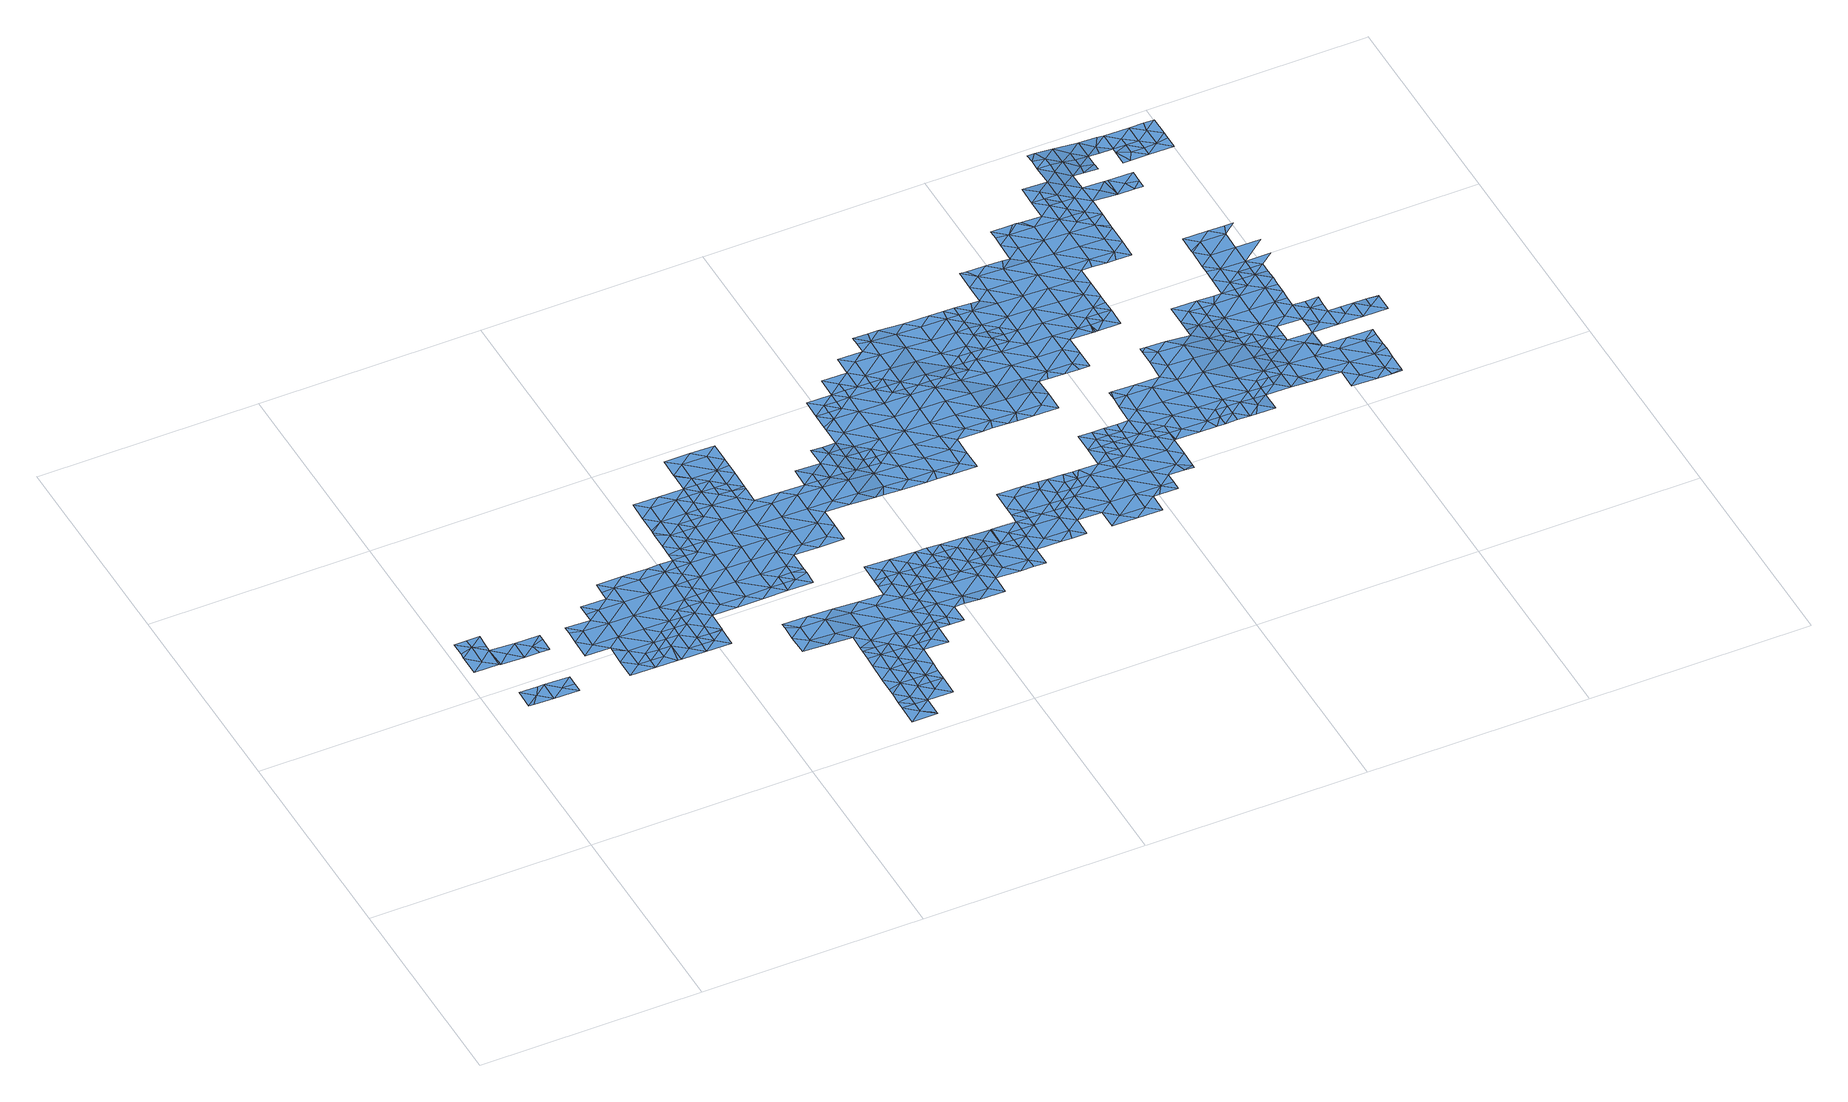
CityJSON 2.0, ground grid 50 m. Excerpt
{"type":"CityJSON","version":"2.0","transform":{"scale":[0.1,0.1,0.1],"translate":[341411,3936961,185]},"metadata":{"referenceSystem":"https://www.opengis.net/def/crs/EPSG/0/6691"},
"CityObjects":{
"waterbody1":{"type":"WaterBody","attributes":{"name":"5","class":"1140","function":"1","WaterBodyRiverFloodingRiskAttribute.description":"3","WaterBodyRiverFloodingRiskAttribute.rankOrg":"1","WaterBodyRiverFloodingRiskAttribute.adminType":"2","WaterBodyRiverFloodingRiskAttribute.scale":"L2"},"geometry":[{"type":"MultiSurface","lod":"1","boundaries":[[[0,1,2]],[[0,3,4]],[[3,0,5]],[[6,7,8]],[[6,5,2]],[[8,9,6]],[[5,6,9]],[[1,0,10]],[[0,4,10]],[[0,2,5]],[[2,7,6]]]}]},
"waterbody2":{"type":"WaterBody","attributes":{"name":"5","class":"1140","function":"1","WaterBodyRiverFloodingRiskAttribute.description":"3","WaterBodyRiverFloodingRiskAttribute.rankOrg":"1","WaterBodyRiverFloodingRiskAttribute.adminType":"2","WaterBodyRiverFloodingRiskAttribute.scale":"L2"},"geometry":[{"type":"MultiSurface","lod":"1","boundaries":[[[11,12,13]],[[11,14,12]],[[12,14,15]],[[16,17,18]],[[17,19,18]],[[20,16,18]],[[20,18,13]],[[21,22,23]],[[24,23,25]],[[26,21,23]],[[19,27,18]],[[27,13,18]],[[28,23,22]],[[28,25,23]],[[25,29,24]],[[15,24,29]],[[14,24,15]],[[24,14,23]],[[30,23,14]],[[30,26,23]],[[27,14,11]],[[11,13,27]]]}]},
"waterbody3":{"type":"WaterBody","attributes":{"name":"5","class":"1140","function":"1","WaterBodyRiverFloodingRiskAttribute.description":"3","WaterBodyRiverFloodingRiskAttribute.rankOrg":"2","WaterBodyRiverFloodingRiskAttribute.adminType":"2","WaterBodyRiverFloodingRiskAttribute.scale":"L2"},"geometry":[{"type":"MultiSurface","lod":"1","boundaries":[[[31,32,33]],[[33,34,35]],[[34,36,35]],[[31,33,35]],[[37,31,35]],[[37,35,36]],[[37,36,38]],[[37,38,39]],[[38,40,39]],[[41,37,39]],[[42,37,41]],[[42,43,44]],[[43,42,41]],[[45,41,39]],[[39,40,46]],[[45,39,46]],[[41,47,43]],[[47,41,45]],[[47,45,48]],[[48,45,49]],[[50,51,52]],[[51,47,48]],[[50,47,51]],[[49,53,48]],[[54,52,51]],[[55,48,53]],[[51,48,55]],[[51,56,54]],[[51,55,56]],[[55,57,56]],[[55,58,57]],[[59,56,60]],[[56,57,60]],[[61,59,60]],[[62,61,63]],[[61,60,63]],[[64,62,63]],[[65,66,67]],[[65,64,66]],[[64,63,66]],[[60,57,68]],[[57,58,68]],[[69,67,66]],[[70,66,63]],[[58,71,68]],[[60,68,72]],[[63,60,73]],[[74,69,66]],[[73,60,72]],[[70,63,73]],[[71,75,68]],[[74,66,70]],[[72,68,75]],[[76,74,70]],[[77,74,76]],[[78,77,76]],[[71,79,75]],[[72,75,80]],[[73,72,81]],[[82,78,76]],[[83,78,82]],[[84,83,82]],[[72,80,81]],[[70,73,85]],[[79,86,75]],[[87,80,75]],[[88,84,82]],[[86,87,75]],[[76,70,85]],[[73,81,85]],[[88,82,89]],[[90,80,87]],[[76,85,91]],[[82,76,92]],[[82,92,89]],[[93,85,81]],[[76,91,92]],[[81,80,94]],[[90,87,95]],[[94,80,90]],[[94,93,81]],[[85,93,91]],[[96,89,97]],[[95,98,90]],[[89,92,97]],[[99,96,97]],[[99,100,101]],[[102,92,91]],[[93,103,91]],[[100,99,97]],[[104,101,100]],[[102,97,92]],[[94,90,105]],[[90,98,105]],[[106,104,100]],[[107,100,97]],[[102,91,103]],[[108,107,97]],[[100,109,106]],[[110,109,100]],[[94,105,111]],[[110,100,107]],[[93,112,103]],[[108,97,102]],[[93,94,112]],[[94,111,112]],[[105,113,111]],[[114,107,108]],[[102,115,108]],[[103,112,116]],[[102,103,117]],[[118,114,108]],[[115,118,108]],[[113,119,111]],[[102,117,115]],[[103,116,117]],[[111,120,112]],[[114,118,121]],[[117,122,115]],[[116,112,120]],[[111,119,120]],[[123,117,116]],[[113,124,119]],[[116,120,125]],[[124,126,119]],[[117,123,122]],[[120,119,126]],[[116,125,123]],[[127,125,120]],[[127,120,126]],[[123,128,122]],[[127,129,125]],[[130,123,125]],[[130,125,129]],[[123,130,128]],[[129,127,131]],[[132,128,130]],[[133,129,131]],[[134,132,130]],[[130,129,135]],[[136,133,131]],[[130,135,134]],[[129,133,135]],[[137,134,135]],[[133,138,135]],[[139,137,135]],[[140,138,133]],[[133,136,140]],[[141,140,136]],[[138,139,135]],[[140,141,142]],[[143,139,138]],[[144,145,146]],[[140,147,138]],[[147,140,142]],[[145,144,148]],[[146,149,144]],[[143,138,150]],[[151,148,152]],[[148,144,152]],[[149,153,144]],[[150,138,154]],[[142,155,147]],[[138,147,154]],[[156,151,157]],[[158,156,157]],[[151,152,157]],[[159,152,144]],[[160,161,153]],[[161,150,154]],[[160,150,161]],[[162,158,157]],[[163,154,147]],[[144,153,159]],[[153,161,159]],[[147,155,163]],[[154,164,161]],[[162,157,165]],[[166,152,159]],[[157,152,167]],[[155,168,163]],[[157,167,165]],[[164,154,163]],[[152,166,167]],[[164,169,161]],[[168,170,163]],[[165,171,172]],[[159,161,173]],[[174,164,163]],[[173,161,169]],[[165,167,171]],[[170,174,163]],[[175,172,171]],[[166,159,173]],[[166,176,167]],[[177,175,171]],[[164,178,169]],[[176,166,173]],[[167,179,171]],[[178,164,174]],[[169,180,173]],[[177,171,181]],[[170,182,174]],[[167,176,179]],[[180,169,178]],[[183,176,173]],[[181,171,184]],[[171,179,184]],[[182,185,174]],[[186,183,173]],[[178,174,185]],[[186,173,180]],[[176,187,179]],[[188,181,184]],[[178,189,180]],[[179,190,184]],[[178,185,189]],[[191,186,180]],[[192,193,184]],[[187,176,183]],[[179,187,190]],[[184,190,192]],[[188,184,193]],[[180,189,191]],[[194,183,186]],[[191,195,186]],[[196,190,187]],[[197,191,189]],[[195,194,186]],[[196,187,198]],[[187,183,199]],[[197,200,191]],[[187,199,198]],[[191,200,195]],[[183,194,199]],[[201,200,197]],[[195,202,194]],[[200,202,195]],[[203,198,199]],[[194,204,199]],[[199,205,203]],[[200,201,206]],[[207,205,199]],[[194,202,204]],[[206,208,200]],[[200,208,202]],[[207,199,204]],[[208,209,202]],[[202,210,204]],[[211,205,207]],[[206,212,208]],[[204,210,207]],[[213,208,212]],[[211,207,214]],[[202,209,210]],[[210,215,207]],[[214,207,215]],[[208,216,209]],[[208,213,217]],[[218,214,215]],[[219,214,218]],[[208,217,216]],[[220,219,221]],[[213,222,217]],[[221,219,218]],[[210,209,223]],[[210,224,215]],[[209,216,223]],[[215,224,218]],[[222,225,217]],[[217,225,216]],[[221,218,226]],[[210,223,224]],[[227,226,218]],[[224,227,218]],[[225,228,216]],[[216,228,223]],[[228,229,223]],[[223,229,224]],[[230,226,227]],[[231,227,224]],[[232,229,228]],[[233,234,235]],[[229,231,224]],[[236,234,237]],[[236,235,234]],[[230,227,238]],[[237,239,240]],[[241,229,232]],[[231,242,227]],[[237,234,239]],[[243,240,239]],[[227,242,238]],[[233,244,234]],[[239,245,243]],[[244,246,234]],[[247,229,241]],[[229,248,231]],[[249,250,244]],[[249,238,250]],[[238,242,250]],[[239,234,246]],[[250,246,244]],[[251,247,241]],[[245,239,252]],[[231,253,242]],[[229,247,248]],[[254,239,246]],[[252,239,254]],[[242,255,250]],[[231,248,253]],[[247,251,256]],[[250,257,246]],[[258,252,254]],[[247,259,248]],[[260,252,258]],[[255,242,253]],[[259,247,256]],[[261,254,246]],[[262,260,263]],[[257,250,255]],[[260,258,263]],[[264,248,259]],[[261,258,254]],[[253,248,264]],[[265,262,263]],[[261,246,257]],[[266,263,258]],[[255,253,267]],[[265,263,268]],[[253,264,267]],[[255,269,257]],[[266,258,261]],[[266,270,263]],[[255,267,269]],[[268,263,270]],[[267,264,271]],[[272,273,257]],[[271,274,267]],[[257,269,272]],[[261,257,273]],[[275,268,270]],[[273,276,261]],[[277,274,271]],[[269,267,278]],[[267,274,278]],[[266,261,276]],[[279,275,270]],[[270,266,276]],[[269,280,272]],[[281,279,270]],[[276,281,270]],[[280,273,272]],[[269,278,282]],[[278,283,282]],[[280,269,282]],[[273,284,276]],[[281,285,279]],[[286,279,285]],[[283,287,282]],[[276,288,281]],[[273,280,284]],[[284,288,276]],[[289,286,285]],[[290,286,289]],[[291,292,282]],[[293,290,289]],[[282,287,291]],[[280,282,292]],[[294,284,280]],[[292,294,280]],[[295,293,289]],[[285,296,289]],[[281,288,297]],[[285,281,296]],[[298,288,284]],[[298,284,294]],[[281,297,296]],[[295,289,299]],[[289,300,299]],[[288,301,297]],[[300,289,296]],[[301,288,298]],[[300,302,299]],[[297,303,296]],[[301,298,304]],[[300,305,302]],[[306,297,301]],[[304,307,301]],[[303,297,306]],[[303,308,296]],[[300,296,308]],[[309,306,301]],[[300,308,305]],[[301,307,309]],[[310,309,307]],[[305,311,312]],[[303,313,308]],[[305,308,311]],[[303,306,314]],[[314,306,309]],[[315,312,311]],[[316,317,308]],[[308,317,311]],[[303,318,313]],[[316,308,313]],[[309,310,319]],[[318,303,314]],[[320,314,309]],[[311,321,315]],[[320,309,319]],[[311,317,321]],[[322,313,318]],[[323,315,321]],[[314,324,318]],[[324,314,320]],[[325,318,324]],[[322,318,326]],[[326,318,325]]]}]},
"waterbody4":{"type":"WaterBody","attributes":{"name":"5","class":"1140","function":"1","WaterBodyRiverFloodingRiskAttribute.description":"3","WaterBodyRiverFloodingRiskAttribute.rankOrg":"1","WaterBodyRiverFloodingRiskAttribute.adminType":"2","WaterBodyRiverFloodingRiskAttribute.scale":"L2"},"geometry":[{"type":"MultiSurface","lod":"1","boundaries":[[[327,328,329]],[[328,330,329]],[[328,331,330]],[[329,330,332]],[[333,334,335]],[[327,336,334]],[[336,337,334]],[[334,337,335]],[[335,337,338]],[[337,52,338]],[[337,339,52]],[[50,52,339]],[[54,56,338]],[[56,59,338]],[[59,61,338]],[[335,338,61]],[[340,333,341]],[[50,43,47]],[[44,43,339]],[[336,339,337]],[[42,31,37]],[[342,329,332]],[[328,343,344]],[[344,331,328]],[[345,346,332]],[[346,347,332]],[[67,341,333]],[[333,65,67]],[[333,64,65]],[[333,335,64]],[[348,349,342]],[[350,351,352]],[[351,34,352]],[[352,34,33]],[[352,33,32]],[[353,32,31]],[[353,354,32]],[[355,354,353]],[[355,349,354]],[[355,342,349]],[[355,329,342]],[[329,355,336]],[[355,356,336]],[[336,356,339]],[[339,356,44]],[[44,356,353]],[[42,44,353]],[[354,357,350]],[[354,350,352]],[[349,357,354]],[[345,332,330]],[[347,342,332]],[[334,358,327]],[[340,359,360]],[[355,353,356]],[[31,42,353]],[[32,354,352]],[[360,359,358]],[[359,361,358]],[[327,329,336]],[[62,64,335]],[[335,61,62]],[[361,362,358]],[[43,50,339]],[[52,54,338]],[[362,343,358]],[[343,327,358]],[[328,327,343]],[[348,342,347]],[[360,333,340]],[[334,360,358]],[[333,360,334]]]}]},
"waterbody5":{"type":"WaterBody","attributes":{"name":"5","class":"1140","function":"1","WaterBodyRiverFloodingRiskAttribute.description":"3","WaterBodyRiverFloodingRiskAttribute.rankOrg":"3","WaterBodyRiverFloodingRiskAttribute.adminType":"2","WaterBodyRiverFloodingRiskAttribute.scale":"L2"},"geometry":[{"type":"MultiSurface","lod":"1","boundaries":[[[46,40,363]],[[40,364,363]],[[363,364,365]],[[365,53,49]],[[45,46,363]],[[49,45,363]],[[49,363,365]]]}]},
"waterbody6":{"type":"WaterBody","attributes":{"name":"5","class":"1140","function":"1","WaterBodyRiverFloodingRiskAttribute.description":"3","WaterBodyRiverFloodingRiskAttribute.rankOrg":"2","WaterBodyRiverFloodingRiskAttribute.adminType":"2","WaterBodyRiverFloodingRiskAttribute.scale":"L2"},"geometry":[{"type":"MultiSurface","lod":"1","boundaries":[[[366,367,368]],[[368,369,366]],[[370,366,369]],[[371,367,366]],[[366,372,371]],[[370,372,366]]]}]},
"waterbody7":{"type":"WaterBody","attributes":{"name":"5","class":"1140","function":"1","WaterBodyRiverFloodingRiskAttribute.description":"3","WaterBodyRiverFloodingRiskAttribute.rankOrg":"1","WaterBodyRiverFloodingRiskAttribute.adminType":"2","WaterBodyRiverFloodingRiskAttribute.scale":"L2"},"geometry":[{"type":"MultiSurface","lod":"1","boundaries":[[[373,374,104]],[[77,78,375]],[[376,375,78]],[[69,375,377]],[[69,74,375]],[[377,375,378]],[[83,376,78]],[[376,378,375]],[[378,376,379]],[[379,376,380]],[[380,376,381]],[[84,381,376]],[[83,84,376]],[[382,380,381]],[[67,69,377]],[[381,383,384]],[[374,383,381]],[[373,383,374]],[[101,104,374]],[[96,99,385]],[[374,385,99]],[[373,386,383]],[[385,89,96]],[[385,381,84]],[[386,384,383]],[[382,381,384]],[[385,84,88]],[[77,375,74]],[[374,381,385]],[[101,374,99]],[[88,89,385]]]}]},
"waterbody8":{"type":"WaterBody","attributes":{"name":"5","class":"1140","function":"1","WaterBodyRiverFloodingRiskAttribute.description":"3","WaterBodyRiverFloodingRiskAttribute.rankOrg":"1","WaterBodyRiverFloodingRiskAttribute.adminType":"2","WaterBodyRiverFloodingRiskAttribute.scale":"L2"},"geometry":[{"type":"MultiSurface","lod":"1","boundaries":[[[387,388,389]],[[387,389,390]],[[391,390,389]],[[392,393,394]],[[394,393,395]],[[396,389,388]],[[389,397,391]],[[395,397,389]],[[398,397,395]],[[398,395,393]],[[396,399,389]],[[399,395,389]],[[400,394,395]],[[401,394,400]],[[402,394,401]],[[392,394,403]],[[400,395,399]],[[404,402,405]],[[404,394,402]],[[404,403,394]],[[406,407,372]],[[406,408,407]],[[405,367,371]],[[407,408,409]],[[409,403,407]],[[404,405,371]],[[372,407,403]],[[404,372,403]],[[371,372,404]]]}]},
"waterbody9":{"type":"WaterBody","attributes":{"name":"5","class":"1140","function":"1","WaterBodyRiverFloodingRiskAttribute.description":"3","WaterBodyRiverFloodingRiskAttribute.rankOrg":"3","WaterBodyRiverFloodingRiskAttribute.adminType":"2","WaterBodyRiverFloodingRiskAttribute.scale":"L2"},"geometry":[{"type":"MultiSurface","lod":"1","boundaries":[[[410,411,95]],[[95,411,98]],[[411,410,412]],[[412,410,79]],[[86,79,410]],[[87,86,410]],[[95,87,410]]]}]},
"waterbody10":{"type":"WaterBody","attributes":{"name":"5","class":"1140","function":"1","WaterBodyRiverFloodingRiskAttribute.description":"3","WaterBodyRiverFloodingRiskAttribute.rankOrg":"1","WaterBodyRiverFloodingRiskAttribute.adminType":"2","WaterBodyRiverFloodingRiskAttribute.scale":"L2"},"geometry":[{"type":"MultiSurface","lod":"1","boundaries":[[[413,414,415]],[[416,417,415]],[[417,418,415]],[[418,413,415]],[[414,416,415]],[[417,419,418]]]}]},
"waterbody11":{"type":"WaterBody","attributes":{"name":"5","class":"1140","function":"1","WaterBodyRiverFloodingRiskAttribute.description":"3","WaterBodyRiverFloodingRiskAttribute.rankOrg":"1","WaterBodyRiverFloodingRiskAttribute.adminType":"2","WaterBodyRiverFloodingRiskAttribute.scale":"L2"},"geometry":[{"type":"MultiSurface","lod":"1","boundaries":[[[420,421,422]],[[114,110,107]],[[423,420,424]],[[423,425,420]],[[425,421,420]],[[110,114,426]],[[424,420,427]],[[428,422,429]],[[422,426,429]],[[121,429,426]],[[114,121,426]],[[106,109,421]],[[422,421,109]],[[430,427,431]],[[431,422,428]],[[430,424,427]],[[110,426,109]],[[432,421,425]],[[422,109,426]],[[104,106,421]],[[427,422,431]],[[432,104,421]],[[422,427,420]]]}]},
"waterbody12":{"type":"WaterBody","attributes":{"name":"5","class":"1140","function":"1","WaterBodyRiverFloodingRiskAttribute.description":"3","WaterBodyRiverFloodingRiskAttribute.rankOrg":"2","WaterBodyRiverFloodingRiskAttribute.adminType":"2","WaterBodyRiverFloodingRiskAttribute.scale":"L2"},"geometry":[{"type":"MultiSurface","lod":"1","boundaries":[[[433,434,435]],[[435,436,433]],[[437,438,439]],[[437,440,438]],[[440,437,441]],[[442,443,444]],[[442,445,443]],[[446,447,448]],[[449,418,419]],[[449,413,418]],[[413,450,451]],[[452,453,454]],[[455,456,457]],[[457,458,459]],[[460,458,461]],[[461,462,460]],[[463,462,464]],[[465,466,463]],[[467,465,468]],[[468,469,470]],[[471,436,435]],[[472,438,440]],[[441,473,440]],[[460,462,474]],[[417,416,445]],[[475,454,444]],[[453,444,454]],[[453,476,444]],[[476,453,456]],[[456,453,457]],[[457,453,458]],[[388,387,477]],[[452,458,453]],[[464,478,463]],[[478,465,463]],[[465,478,468]],[[417,445,442]],[[479,460,474]],[[448,447,480]],[[481,482,447]],[[483,482,484]],[[485,484,477]],[[486,487,483]],[[390,488,485]],[[442,488,419]],[[444,476,486]],[[475,444,443]],[[417,442,419]],[[489,451,490]],[[490,451,450]],[[450,413,449]],[[391,397,449]],[[408,489,490]],[[409,408,490]],[[490,403,409]],[[392,403,490]],[[392,490,393]],[[459,458,460]],[[398,393,450]],[[450,393,490]],[[397,450,449]],[[398,450,397]],[[478,491,468]],[[477,387,485]],[[387,390,485]],[[390,391,449]],[[449,488,390]],[[419,488,449]],[[491,469,468]],[[435,438,471]],[[435,439,438]],[[439,435,434]],[[492,455,457]],[[479,459,460]],[[492,457,459]],[[493,494,487]],[[495,487,494]],[[483,487,495]],[[483,495,482]],[[495,447,482]],[[480,447,495]],[[496,480,495]],[[497,480,496]],[[498,448,480]],[[498,480,497]],[[499,455,492]],[[476,493,487]],[[473,472,440]],[[470,473,468]],[[467,468,473]],[[467,473,441]],[[467,500,465]],[[467,501,500]],[[441,501,467]],[[494,496,495]],[[486,476,487]],[[493,476,456]],[[466,474,463]],[[474,462,463]],[[446,481,447]],[[484,482,481]],[[483,484,485]],[[483,485,486]],[[488,486,485]],[[442,486,488]],[[486,442,444]]]}]},
"waterbody13":{"type":"WaterBody","attributes":{"name":"5","class":"1140","function":"1","WaterBodyRiverFloodingRiskAttribute.description":"3","WaterBodyRiverFloodingRiskAttribute.rankOrg":"3","WaterBodyRiverFloodingRiskAttribute.adminType":"2","WaterBodyRiverFloodingRiskAttribute.scale":"L2"},"geometry":[{"type":"MultiSurface","lod":"1","boundaries":[[[502,499,503]],[[466,465,504]],[[504,474,466]],[[474,504,505]],[[506,459,479]],[[507,459,506]],[[506,505,507]],[[506,474,505]],[[479,474,506]],[[507,502,503]],[[503,459,507]],[[503,499,492]],[[492,459,503]],[[500,504,465]],[[501,504,500]],[[501,508,504]],[[508,505,504]]]}]},
"waterbody14":{"type":"WaterBody","attributes":{"name":"5","class":"1140","function":"1","WaterBodyRiverFloodingRiskAttribute.description":"3","WaterBodyRiverFloodingRiskAttribute.rankOrg":"1","WaterBodyRiverFloodingRiskAttribute.adminType":"2","WaterBodyRiverFloodingRiskAttribute.scale":"L2"},"geometry":[{"type":"MultiSurface","lod":"1","boundaries":[[[132,134,509]],[[510,146,145]],[[128,132,509]],[[134,137,511]],[[146,139,512]],[[513,134,511]],[[510,514,515]],[[514,510,148]],[[145,148,510]],[[143,512,139]],[[137,139,511]],[[149,146,512]],[[149,512,153]],[[160,153,512]],[[143,160,512]],[[516,128,509]],[[160,143,150]],[[146,511,139]],[[510,511,146]],[[510,513,511]],[[515,513,510]],[[516,509,513]],[[513,509,134]]]}]},
"waterbody15":{"type":"WaterBody","attributes":{"name":"5","class":"1140","function":"1","WaterBodyRiverFloodingRiskAttribute.description":"3","WaterBodyRiverFloodingRiskAttribute.rankOrg":"1","WaterBodyRiverFloodingRiskAttribute.adminType":"2","WaterBodyRiverFloodingRiskAttribute.scale":"L2"},"geometry":[{"type":"MultiSurface","lod":"1","boundaries":[[[517,165,172]],[[172,175,517]],[[175,518,517]],[[162,165,517]],[[158,162,517]],[[518,158,517]]]}]},
"waterbody16":{"type":"WaterBody","attributes":{"name":"5","class":"1140","function":"1","WaterBodyRiverFloodingRiskAttribute.description":"3","WaterBodyRiverFloodingRiskAttribute.rankOrg":"1","WaterBodyRiverFloodingRiskAttribute.adminType":"2","WaterBodyRiverFloodingRiskAttribute.scale":"L2"},"geometry":[{"type":"MultiSurface","lod":"1","boundaries":[[[519,520,521]],[[522,523,520]],[[472,470,524]],[[525,524,526]],[[527,528,529]],[[530,528,527]],[[531,528,530]],[[531,532,533]],[[445,534,443]],[[416,535,445]],[[536,537,521]],[[520,523,521]],[[538,531,533]],[[538,533,539]],[[538,540,541]],[[540,436,541]],[[531,538,528]],[[542,543,544]],[[544,545,546]],[[546,547,548]],[[546,549,547]],[[546,545,549]],[[545,550,549]],[[551,552,550]],[[552,553,554]],[[555,556,478]],[[557,556,555]],[[491,478,556]],[[491,556,469]],[[558,559,526]],[[526,559,525]],[[560,525,559]],[[560,561,525]],[[525,561,562]],[[563,532,531]],[[563,536,532]],[[557,564,556]],[[558,556,564]],[[556,558,469]],[[469,558,526]],[[524,469,526]],[[521,532,536]],[[533,532,521]],[[436,562,541]],[[565,562,436]],[[565,525,562]],[[525,565,524]],[[464,462,555]],[[462,566,555]],[[461,566,462]],[[461,452,566]],[[458,452,461]],[[452,454,566]],[[566,454,567]],[[454,475,567]],[[438,472,524]],[[438,524,565]],[[471,438,565]],[[523,533,521]],[[433,436,540]],[[539,568,538]],[[568,540,538]],[[569,540,568]],[[569,434,540]],[[434,433,540]],[[471,565,436]],[[570,571,534]],[[567,534,571]],[[567,443,534]],[[567,571,557]],[[571,572,557]],[[572,573,557]],[[574,575,576]],[[577,575,574]],[[470,469,524]],[[578,536,575]],[[578,579,536]],[[578,580,579]],[[581,580,578]],[[577,582,581]],[[580,583,579]],[[579,583,584]],[[585,579,584]],[[579,585,537]],[[585,586,587]],[[585,588,586]],[[537,519,521]],[[585,584,588]],[[579,537,536]],[[536,563,575]],[[577,581,578]],[[577,574,582]],[[573,564,557]],[[573,589,564]],[[589,558,564]],[[563,576,575]],[[570,534,535]],[[535,534,445]],[[473,470,472]],[[586,590,587]],[[587,519,585]],[[537,585,519]],[[562,529,541]],[[578,575,577]],[[541,529,528]],[[584,583,591]],[[592,588,584]],[[593,594,544]],[[595,583,580]],[[596,580,581]],[[538,541,528]],[[555,478,464]],[[544,597,542]],[[546,597,544]],[[548,597,546]],[[548,547,598]],[[599,580,596]],[[600,580,599]],[[600,595,580]],[[553,551,595]],[[552,551,553]],[[595,551,583]],[[583,551,591]],[[591,551,545]],[[551,550,545]],[[591,545,544]],[[594,591,544]],[[584,591,594]],[[584,594,592]],[[593,544,543]],[[555,566,557]],[[557,566,567]],[[475,443,567]]]}]},
"waterbody17":{"type":"WaterBody","attributes":{"name":"5","class":"1140","function":"1","WaterBodyRiverFloodingRiskAttribute.description":"3","WaterBodyRiverFloodingRiskAttribute.rankOrg":"2","WaterBodyRiverFloodingRiskAttribute.adminType":"2","WaterBodyRiverFloodingRiskAttribute.scale":"L2"},"geometry":[{"type":"MultiSurface","lod":"1","boundaries":[[[569,568,601]],[[601,602,569]],[[603,604,605]],[[606,601,607]],[[608,609,606]],[[607,522,606]],[[610,522,520]],[[520,587,610]],[[602,434,569]],[[602,601,604]],[[604,601,605]],[[606,605,601]],[[609,605,606]],[[587,611,610]],[[611,587,590]],[[587,520,519]],[[523,522,607]],[[539,523,607]],[[539,533,523]],[[607,568,539]],[[601,568,607]],[[612,608,606]],[[522,612,606]],[[609,603,605]],[[610,612,522]],[[610,611,612]]]}]},
"waterbody18":{"type":"WaterBody","attributes":{"name":"5","class":"1140","function":"1","WaterBodyRiverFloodingRiskAttribute.description":"3","WaterBodyRiverFloodingRiskAttribute.rankOrg":"1","WaterBodyRiverFloodingRiskAttribute.adminType":"2","WaterBodyRiverFloodingRiskAttribute.scale":"L2"},"geometry":[{"type":"MultiSurface","lod":"1","boundaries":[[[613,614,615]],[[616,617,618]],[[618,619,616]],[[620,621,622]],[[623,235,624]],[[623,624,625]],[[625,624,626]],[[613,616,622]],[[624,237,627]],[[626,624,627]],[[626,627,628]],[[614,613,629]],[[616,619,630]],[[192,190,631]],[[190,196,631]],[[196,198,631]],[[631,198,632]],[[621,631,632]],[[620,631,621]],[[631,620,193]],[[193,620,633]],[[620,634,633]],[[620,622,634]],[[616,634,622]],[[630,634,616]],[[635,634,630]],[[636,635,630]],[[635,636,637]],[[627,638,639]],[[640,181,641]],[[177,181,640]],[[633,181,188]],[[640,175,177]],[[181,633,641]],[[641,633,635]],[[640,642,175]],[[637,641,635]],[[633,634,635]],[[188,193,633]],[[193,192,631]],[[627,237,240]],[[236,237,624]],[[235,236,624]],[[249,233,643]],[[623,226,235]],[[643,238,249]],[[198,203,632]],[[621,632,644]],[[644,214,219]],[[221,226,623]],[[221,623,220]],[[625,220,623]],[[233,235,643]],[[226,643,235]],[[230,643,226]],[[230,238,643]],[[203,205,632]],[[205,644,632]],[[211,644,205]],[[211,214,644]],[[219,220,644]],[[625,644,220]],[[640,641,642]],[[625,621,644]],[[621,625,622]],[[626,622,625]],[[249,244,233]],[[626,613,622]],[[628,613,626]],[[613,628,629]],[[629,628,639]],[[628,627,639]],[[240,638,627]],[[240,243,638]],[[616,615,617]],[[616,613,615]]]}]},
"waterbody19":{"type":"WaterBody","attributes":{"name":"5","class":"1140","function":"1","WaterBodyRiverFloodingRiskAttribute.description":"3","WaterBodyRiverFloodingRiskAttribute.rankOrg":"2","WaterBodyRiverFloodingRiskAttribute.adminType":"2","WaterBodyRiverFloodingRiskAttribute.scale":"L2"},"geometry":[{"type":"MultiSurface","lod":"1","boundaries":[[[592,594,645]],[[594,593,645]],[[646,647,645]],[[593,543,646]],[[593,646,645]],[[647,588,645]],[[592,645,588]]]}]},
"waterbody20":{"type":"WaterBody","attributes":{"name":"5","class":"1140","function":"1","WaterBodyRiverFloodingRiskAttribute.description":"3","WaterBodyRiverFloodingRiskAttribute.rankOrg":"3","WaterBodyRiverFloodingRiskAttribute.adminType":"2","WaterBodyRiverFloodingRiskAttribute.scale":"L2"},"geometry":[{"type":"MultiSurface","lod":"1","boundaries":[[[646,543,648]],[[543,649,648]],[[650,651,649]],[[651,652,648]],[[649,651,648]],[[646,648,647]],[[652,647,648]]]}]},
"waterbody21":{"type":"WaterBody","attributes":{"name":"5","class":"1140","function":"1","WaterBodyRiverFloodingRiskAttribute.description":"3","WaterBodyRiverFloodingRiskAttribute.rankOrg":"2","WaterBodyRiverFloodingRiskAttribute.adminType":"2","WaterBodyRiverFloodingRiskAttribute.scale":"L2"},"geometry":[{"type":"MultiSurface","lod":"1","boundaries":[[[653,654,655]],[[653,656,654]],[[657,658,659]],[[543,542,649]],[[542,660,649]],[[542,597,660]],[[597,661,660]],[[661,597,662]],[[548,662,597]],[[548,598,662]],[[549,663,547]],[[664,665,663]],[[547,663,665]],[[547,665,598]],[[662,598,666]],[[655,662,666]],[[655,666,667]],[[668,655,667]],[[668,653,655]],[[669,653,668]],[[670,653,669]],[[653,670,656]],[[670,671,656]],[[654,661,655]],[[672,660,661]],[[672,650,660]],[[673,674,675]],[[676,674,673]],[[677,678,673]],[[668,679,680]],[[681,679,668]],[[681,682,679]],[[683,682,681]],[[684,682,685]],[[682,684,686]],[[687,686,684]],[[688,686,687]],[[657,686,688]],[[686,657,659]],[[658,657,675]],[[689,675,657]],[[690,689,657]],[[691,692,693]],[[693,692,694]],[[694,692,684]],[[695,693,694]],[[694,696,697]],[[694,685,696]],[[696,685,698]],[[699,696,698]],[[700,699,698]],[[700,701,699]],[[702,703,704]],[[698,704,703]],[[698,683,704]],[[705,702,704]],[[675,706,658]],[[707,659,658]],[[707,708,659]],[[659,708,709]],[[708,710,709]],[[680,709,710]],[[659,709,711]],[[679,711,709]],[[712,708,707]],[[713,708,712]],[[659,711,686]],[[690,657,688]],[[714,688,687]],[[684,692,687]],[[686,711,682]],[[685,694,684]],[[685,683,698]],[[681,704,683]],[[682,711,679]],[[681,668,667]],[[680,679,709]],[[668,680,669]],[[708,713,710]],[[713,712,715]],[[705,716,717]],[[718,716,705]],[[666,716,718]],[[665,716,666]],[[676,673,678]],[[706,675,674]],[[673,719,677]],[[675,689,720]],[[664,716,665]],[[721,716,664]],[[685,682,683]],[[722,714,687]],[[723,722,687]],[[724,723,687]],[[692,724,687]],[[691,724,692]],[[695,694,725]],[[697,725,694]],[[698,703,700]],[[718,705,704]],[[717,716,721]],[[681,718,704]],[[718,681,667]],[[718,667,666]],[[598,665,666]],[[717,721,726]],[[649,660,650]],[[720,719,675]],[[655,661,662]],[[673,675,719]]]}]},
"waterbody22":{"type":"WaterBody","attributes":{"name":"5","class":"1140","function":"1","WaterBodyRiverFloodingRiskAttribute.description":"3","WaterBodyRiverFloodingRiskAttribute.rankOrg":"3","WaterBodyRiverFloodingRiskAttribute.adminType":"2","WaterBodyRiverFloodingRiskAttribute.scale":"L2"},"geometry":[{"type":"MultiSurface","lod":"1","boundaries":[[[283,278,727]],[[274,727,278]],[[274,728,727]],[[283,727,287]],[[277,728,274]],[[727,728,729]],[[727,729,287]]]}]},
"waterbody23":{"type":"WaterBody","attributes":{"name":"5","class":"1140","function":"1","WaterBodyRiverFloodingRiskAttribute.description":"3","WaterBodyRiverFloodingRiskAttribute.rankOrg":"1","WaterBodyRiverFloodingRiskAttribute.adminType":"2","WaterBodyRiverFloodingRiskAttribute.scale":"L2"},"geometry":[{"type":"MultiSurface","lod":"1","boundaries":[[[730,731,732]],[[700,703,733]],[[703,732,733]],[[703,730,732]],[[733,734,735]],[[717,726,730]],[[734,733,732]],[[730,726,731]],[[703,702,730]],[[702,717,730]],[[701,733,735]],[[700,733,701]],[[717,702,705]]]}]},
"waterbody24":{"type":"WaterBody","attributes":{"name":"5","class":"1140","function":"1","WaterBodyRiverFloodingRiskAttribute.description":"3","WaterBodyRiverFloodingRiskAttribute.rankOrg":"2","WaterBodyRiverFloodingRiskAttribute.adminType":"2","WaterBodyRiverFloodingRiskAttribute.scale":"L2"},"geometry":[{"type":"MultiSurface","lod":"1","boundaries":[[[736,737,738]],[[736,739,737]],[[738,740,741]],[[737,740,738]],[[740,742,741]],[[739,743,737]],[[744,745,742]],[[740,744,742]],[[746,740,737]],[[747,746,737]],[[737,743,747]],[[748,749,750]],[[748,745,749]],[[745,744,749]],[[751,740,746]],[[740,752,744]],[[753,750,749]],[[754,749,744]],[[746,755,751]],[[752,740,751]],[[754,753,749]],[[755,756,751]],[[754,744,752]],[[756,757,751]],[[751,758,752]],[[759,753,754]],[[759,754,760]]]}]},
"waterbody25":{"type":"WaterBody","attributes":{"name":"5","class":"1140","function":"1","WaterBodyRiverFloodingRiskAttribute.description":"3","WaterBodyRiverFloodingRiskAttribute.rankOrg":"1","WaterBodyRiverFloodingRiskAttribute.adminType":"2","WaterBodyRiverFloodingRiskAttribute.scale":"L2"},"geometry":[{"type":"MultiSurface","lod":"1","boundaries":[[[761,762,763]],[[764,765,766]],[[766,767,764]],[[766,323,767]],[[768,323,766]],[[315,323,768]],[[769,313,322]],[[316,313,769]],[[316,769,317]],[[317,769,770]],[[770,769,771]],[[769,326,771]],[[772,773,774]],[[775,776,772]],[[777,771,774]],[[778,771,777]],[[778,770,771]],[[767,770,778]],[[779,767,778]],[[780,778,777]],[[777,774,780]],[[322,326,769]],[[781,312,768]],[[781,768,766]],[[321,317,770]],[[323,321,770]],[[312,315,768]],[[323,770,767]],[[764,779,762]],[[782,765,764]],[[782,764,762]],[[763,762,779]],[[783,763,779]],[[784,780,774]],[[774,773,784]],[[772,776,773]],[[764,767,779]],[[785,773,776]],[[785,784,773]],[[786,783,787]],[[783,786,763]],[[788,763,786]],[[761,763,788]]]}]},
"waterbody26":{"type":"WaterBody","attributes":{"name":"5","class":"1140","function":"1","WaterBodyRiverFloodingRiskAttribute.description":"3","WaterBodyRiverFloodingRiskAttribute.rankOrg":"2","WaterBodyRiverFloodingRiskAttribute.adminType":"2","WaterBodyRiverFloodingRiskAttribute.scale":"L2"},"geometry":[{"type":"MultiSurface","lod":"1","boundaries":[[[782,789,765]],[[790,788,791]],[[761,788,790]],[[761,790,762]],[[762,790,792]],[[765,789,793]],[[793,789,794]],[[794,789,792]],[[789,762,792]],[[790,791,792]],[[793,794,795]],[[782,762,789]]]}]},
"waterbody27":{"type":"WaterBody","attributes":{"name":"5","class":"1140","function":"1","WaterBodyRiverFloodingRiskAttribute.description":"3","WaterBodyRiverFloodingRiskAttribute.rankOrg":"1","WaterBodyRiverFloodingRiskAttribute.adminType":"2","WaterBodyRiverFloodingRiskAttribute.scale":"L2"},"geometry":[{"type":"MultiSurface","lod":"1","boundaries":[[[796,797,798]],[[677,799,678]],[[800,736,799]],[[690,714,801]],[[720,689,802]],[[803,801,722]],[[677,719,799]],[[739,736,800]],[[804,798,805]],[[798,797,805]],[[806,807,797]],[[808,725,809]],[[697,699,809]],[[699,701,809]],[[809,701,808]],[[807,810,811]],[[811,810,808]],[[812,803,813]],[[814,796,798]],[[815,816,817]],[[814,818,796]],[[818,814,819]],[[719,720,802]],[[719,802,799]],[[800,799,802]],[[812,800,802]],[[813,820,812]],[[821,813,822]],[[823,824,803]],[[825,826,827]],[[828,829,830]],[[823,831,824]],[[804,814,798]],[[816,814,804]],[[815,814,816]],[[815,819,814]],[[832,833,834]],[[820,800,812]],[[739,800,743]],[[820,743,800]],[[835,820,836]],[[837,838,839]],[[819,840,818]],[[840,841,818]],[[839,841,837]],[[841,839,818]],[[842,818,839]],[[843,842,839]],[[838,843,839]],[[844,829,828]],[[845,829,844]],[[845,844,846]],[[847,846,848]],[[847,848,849]],[[850,847,849]],[[813,821,851]],[[813,836,820]],[[851,836,813]],[[835,834,820]],[[832,756,833]],[[833,756,755]],[[755,746,833]],[[747,833,746]],[[747,743,833]],[[820,833,743]],[[690,688,714]],[[820,834,833]],[[696,699,697]],[[725,697,809]],[[852,693,695]],[[725,808,810]],[[806,810,807]],[[806,797,796]],[[796,818,842]],[[853,842,843]],[[852,854,855]],[[856,799,736]],[[856,678,799]],[[801,689,690]],[[689,801,802]],[[803,802,801]],[[802,803,812]],[[813,803,822]],[[824,822,803]],[[857,822,824]],[[822,857,821]],[[825,821,857]],[[827,821,825]],[[858,826,825]],[[825,829,858]],[[829,825,830]],[[857,830,825]],[[857,859,830]],[[860,855,853]],[[854,853,855]],[[854,842,853]],[[842,854,796]],[[854,806,796]],[[854,852,806]],[[806,852,810]],[[852,725,810]],[[695,725,852]],[[723,724,823]],[[714,722,801]],[[823,722,723]],[[803,722,823]],[[861,693,852]],[[852,855,861]],[[859,862,830]],[[823,863,831]],[[863,861,855]],[[849,848,864]],[[864,848,865]],[[828,830,862]],[[865,844,828]],[[865,846,844]],[[848,846,865]],[[855,862,863]],[[855,860,862]],[[691,861,724]],[[861,823,724]],[[823,861,863]],[[691,693,861]]]}]},
"waterbody28":{"type":"WaterBody","attributes":{"name":"5","class":"1140","function":"1","WaterBodyRiverFloodingRiskAttribute.description":"3","WaterBodyRiverFloodingRiskAttribute.rankOrg":"1","WaterBodyRiverFloodingRiskAttribute.adminType":"2","WaterBodyRiverFloodingRiskAttribute.scale":"L2"},"geometry":[{"type":"MultiSurface","lod":"1","boundaries":[[[866,867,788]],[[867,868,791]],[[868,867,869]],[[869,867,870]],[[791,788,867]],[[866,870,867]]]}]},
"waterbody29":{"type":"WaterBody","attributes":{"name":"5","class":"1140","function":"1","WaterBodyRiverFloodingRiskAttribute.description":"3","WaterBodyRiverFloodingRiskAttribute.rankOrg":"1","WaterBodyRiverFloodingRiskAttribute.adminType":"2","WaterBodyRiverFloodingRiskAttribute.scale":"L2"},"geometry":[{"type":"MultiSurface","lod":"1","boundaries":[[[871,872,873]],[[874,872,875]],[[876,877,875]],[[876,871,870]],[[871,876,872]],[[871,873,878]],[[872,876,875]],[[874,873,872]]]}]},
"waterbody30":{"type":"WaterBody","attributes":{"name":"5","class":"1140","function":"1","WaterBodyRiverFloodingRiskAttribute.description":"3","WaterBodyRiverFloodingRiskAttribute.rankOrg":"2","WaterBodyRiverFloodingRiskAttribute.adminType":"2","WaterBodyRiverFloodingRiskAttribute.scale":"L2"},"geometry":[{"type":"MultiSurface","lod":"1","boundaries":[[[879,874,880]],[[881,878,882]],[[873,874,879]],[[878,873,879]],[[871,883,870]],[[883,881,869]],[[878,879,882]],[[871,878,883]],[[869,870,883]],[[883,878,881]],[[884,879,880]],[[885,879,884]],[[885,882,879]],[[885,886,882]],[[887,882,886]],[[881,882,887]]]}]}
},
"vertices":[
[84,414,45],[68,392,44],[112,391,44],[97,437,44],[57,438,45],[113,437,44],[141,413,43],[169,390,43],[169,412,43],[170,436,43],[56,392,45],
[87,553,45],[62,530,45],[115,529,44],[59,577,46],[58,530,46],[171,528,44],[172,562,44],[144,552,44],[172,575,44],[149,529,44],[30,623,47],[3,624,47],[31,600,47],[30,554,46],[2,578,47],[60,623,47],[116,576,44],[3,592,47],[2,531,46],[59,591,46],
[368,432,41],[340,433,41],[339,410,41],[339,387,41],[368,409,41],[388,386,41],[396,432,41],[396,386,41],[424,408,41],[452,385,41],[425,455,41],[397,455,41],[426,478,41],[397,478,41],[453,431,41],[453,408,41],[454,477,41],[482,454,41],[481,430,41],[454,500,41],[483,500,41],[455,523,41],[510,430,41],[483,523,41],[511,476,42],[511,522,42],[539,499,42],[567,475,43],[512,545,42],[540,545,43],[512,569,42],[513,592,43],[541,591,43],[513,615,43],[513,638,43],[542,637,44],[514,661,43],[596,498,43],[542,660,44],[598,636,44],[624,474,44],[597,544,44],[598,590,44],[570,660,44],[653,497,45],[599,683,44],[571,683,44],[571,706,44],[680,473,45],[653,543,44],[654,589,44],[600,729,44],[572,729,44],[572,752,44],[655,635,44],[681,496,45],[681,519,45],[600,752,44],[629,751,44],[710,542,45],[656,682,44],[657,728,44],[712,634,44],[711,588,45],[710,519,45],[629,775,44],[658,774,44],[738,518,45],[630,798,44],[658,820,44],[630,821,44],[713,727,44],[713,681,44],[630,844,44],[739,565,45],[659,843,44],[686,797,44],[714,773,44],[687,843,44],[687,820,44],[768,587,44],[768,633,44],[795,564,44],[715,796,44],[742,749,44],[769,680,44],[770,726,44],[743,790,44],[824,586,44],[825,632,44],[743,796,44],[799,748,44],[827,725,44],[852,563,44],[826,679,44],[853,609,44],[854,655,44],[855,747,43],[882,678,44],[883,724,44],[910,654,43],[884,747,43],[939,677,42],[912,746,42],[940,723,42],[967,653,40],[940,746,41],[997,722,38],[969,745,40],[996,676,39],[984,653,39],[1024,652,38],[997,745,38],[998,814,37],[970,815,39],[969,792,39],[1052,675,37],[970,838,38],[998,791,38],[1025,744,37],[971,884,37],[999,860,37],[1026,791,37],[1053,721,37],[1080,651,37],[971,893,37],[1000,907,37],[972,930,36],[1055,813,36],[1026,767,37],[1054,767,36],[1000,930,36],[1109,674,38],[1110,720,37],[1029,929,36],[1056,859,36],[1056,906,36],[1104,651,37],[1111,766,36],[1137,650,37],[1057,952,36],[1029,952,36],[1111,812,36],[1166,673,37],[1029,975,36],[1112,858,36],[1058,975,36],[1167,719,37],[1113,905,36],[1167,765,36],[1086,974,36],[1194,649,37],[1169,857,36],[1114,951,36],[1194,695,37],[1168,811,36],[1170,904,36],[1114,974,36],[1195,741,36],[1142,927,36],[1224,764,36],[1142,950,36],[1143,973,35],[1226,856,36],[1225,810,36],[1170,927,35],[1252,740,36],[1199,926,35],[1226,903,35],[1281,763,36],[1274,740,36],[1281,809,35],[1227,926,34],[1282,855,35],[1255,925,34],[1309,739,36],[1283,902,33],[1337,762,35],[1338,808,34],[1339,854,32],[1283,925,33],[1329,739,35],[1365,738,35],[1312,924,32],[1340,901,31],[1395,807,33],[1394,761,34],[1341,947,31],[1312,947,31],[1313,970,31],[1341,970,31],[1422,737,34],[1396,853,31],[1396,900,30],[1423,784,34],[1369,969,30],[1397,946,30],[1423,830,31],[1452,852,30],[1398,969,30],[1453,899,29],[1443,829,31],[1398,1015,29],[1399,1038,29],[1370,1016,30],[1371,1039,30],[1371,1062,29],[1426,968,29],[1400,1084,29],[1371,1085,29],[1480,829,30],[1454,945,29],[1372,1108,29],[1427,1015,29],[1408,1107,28],[1455,1037,28],[1509,851,30],[1510,898,29],[1426,992,29],[1455,991,29],[1514,828,30],[1428,1107,27],[1510,944,29],[1456,1083,28],[1511,990,28],[1537,828,30],[1512,1036,28],[1457,1130,27],[1538,874,29],[1429,1153,26],[1513,1082,27],[1430,1200,26],[1458,1176,26],[1538,920,28],[1444,1199,26],[1514,1129,26],[1567,943,28],[1487,1199,25],[1568,989,27],[1515,1175,25],[1590,919,27],[1569,1035,26],[1570,1081,25],[1595,942,27],[1524,1198,24],[1570,1128,24],[1595,919,27],[1596,965,27],[1543,1198,23],[1625,1034,25],[1571,1174,23],[1625,988,26],[1624,965,27],[1626,1080,24],[1572,1220,23],[1544,1244,22],[1653,964,27],[1627,1127,23],[1573,1266,22],[1545,1269,22],[1653,991,26],[1653,1011,26],[1545,1290,22],[1654,1057,25],[1592,1289,22],[1629,1219,22],[1628,1173,22],[1655,1103,23],[1602,1289,22],[1630,1265,21],[1684,1126,22],[1613,1289,21],[1685,1218,21],[1679,1103,22],[1658,1288,20],[1685,1172,21],[1712,1102,21],[1686,1264,20],[1740,1125,21],[1732,1102,21],[1687,1311,20],[1659,1334,19],[1714,1241,20],[1741,1171,20],[1687,1334,19],[1714,1264,20],[1715,1287,19],[1742,1217,20],[1768,1101,21],[1769,1147,21],[1715,1310,19],[1742,1240,20],[1716,1333,19],[1770,1193,20],[1770,1200,20],[1771,1240,20],
[371,594,41],[314,595,41],[314,549,41],[286,573,41],[286,594,41],[257,550,42],[485,638,42],[428,593,41],[484,592,42],[370,548,41],[427,547,41],[483,546,41],[426,501,41],[457,662,42],[484,662,43],[256,504,42],[343,618,41],[286,619,41],[229,574,42],[229,558,42],[228,527,42],[227,481,42],[284,480,41],[283,434,41],[282,388,41],[311,410,41],[369,456,41],[312,457,41],[313,503,41],[369,502,41],[284,474,41],[372,640,41],[401,663,42],[428,639,42],[344,664,41],[343,639,41],
[481,407,41],[509,384,41],[510,428,41],
[758,33,39],[730,56,40],[729,10,39],[786,9,39],[786,14,39],[758,56,39],[786,55,40],
[574,845,44],[602,821,44],[543,684,44],[543,730,44],[514,678,44],[515,707,44],[515,746,44],[515,753,44],[544,776,44],[516,759,44],[545,822,44],[516,800,44],[601,775,45],[517,846,44],
[761,241,43],[733,241,44],[761,217,43],[790,240,43],[789,217,42],[788,124,41],[788,148,41],[759,125,41],[760,171,42],[733,218,43],[789,194,42],[788,171,42],[732,195,42],[731,149,41],[731,117,41],[731,102,40],[787,101,40],[758,79,40],[730,74,40],[843,54,40],[815,78,40],[844,100,40],[816,101,40],
[709,496,45],[738,505,45],[737,472,45],
[846,193,42],[902,192,42],[874,215,42],[903,238,42],[875,238,42],[846,216,42],[846,239,42],
[660,913,44],[659,866,44],[716,865,44],[632,936,44],[689,935,44],[631,890,44],[715,819,44],[717,912,44],[744,867,44],[744,842,44],[745,934,44],[745,888,44],[631,886,44],
[1190,441,35],[1190,464,35],[1162,441,35],[1189,418,35],[1133,465,36],[1133,419,36],[1134,465,36],[1105,442,36],[1077,466,38],[875,262,42],[904,284,42],[876,308,42],[903,261,42],[621,289,50],[649,312,50],[621,335,49],[818,216,42],[817,170,42],[845,147,41],[905,354,42],[877,354,43],[905,330,42],[849,405,43],[849,378,43],[878,400,43],[905,377,42],[906,423,42],[934,399,42],[934,376,42],[962,376,41],[991,398,41],[990,375,40],[1020,421,40],[991,421,41],[1048,443,39],[1047,397,39],[1075,374,38],[1076,397,38],[1161,418,35],[1105,419,36],[1076,420,38],[963,422,41],[904,307,42],[820,355,43],[733,253,44],[1019,375,40],[935,422,42],[650,358,49],[677,288,48],[706,311,48],[763,310,45],[734,287,45],[762,264,44],[819,309,43],[763,356,45],[818,263,43],[844,125,41],[816,124,41],[1047,374,39],[878,423,43],[792,379,44],[735,380,47],[707,357,48],[679,381,49],[622,382,49],[622,370,49],[850,424,43],[1020,444,40],[1020,467,40],
[850,470,43],[878,446,43],[992,444,41],[964,468,41],[935,445,42],[907,469,42],[990,468,41],
[884,770,43],[942,815,40],[941,769,41],[997,768,38],[913,793,41],[939,838,39],[914,839,40],[856,794,43],
[1001,953,36],[973,976,36],
[1361,507,32],[1333,508,32],[1332,485,32],[1304,508,33],[1304,485,33],[1104,396,36],[1160,349,36],[1103,350,37],[1268,370,35],[1274,393,35],[1245,371,35],[1302,370,35],[1303,416,34],[1332,438,33],[1304,462,33],[932,261,42],[928,238,42],[1388,437,32],[1389,484,32],[1275,439,34],[1275,463,34],[1218,440,35],[1217,394,35],[1504,597,31],[1476,598,31],[1504,574,31],[1560,527,31],[1561,573,31],[1589,573,31],[1561,596,31],[1588,549,31],[1588,503,31],[1559,481,31],[1587,463,31],[1566,457,32],[1587,457,31],[990,352,40],[1047,351,39],[989,306,41],[1075,327,38],[1131,326,36],[1160,326,36],[1188,325,36],[1189,372,35],[1359,415,33],[1046,305,39],[1161,395,35],[933,353,42],[933,307,42],[1247,463,35],[1219,464,35],[960,237,42],[960,283,41],[983,283,41],[1017,282,39],[1415,368,33],[1387,391,33],[1359,369,33],[1444,390,33],[1445,436,32],[1446,483,32],[1501,435,32],[1473,413,32],[1472,367,33],[1502,482,32],[1446,529,31],[1390,530,31],[1375,553,32],[1361,530,32],[1419,552,31],[1074,281,39],[1362,553,32],[1503,528,31],[1447,552,31],[1476,575,31],[1475,551,31],[1530,458,32],[1487,413,32],[1533,597,31],[1589,596,31],[1529,412,32],[1530,434,32],
[1219,487,35],[1191,487,35],[1192,556,35],[1191,510,35],[1220,533,35],[1277,532,34],[1276,486,34],[1284,555,34],[1249,555,35],[1333,531,32],[1341,554,32],[1305,554,33],
[1230,1087,31],[1257,1110,30],[1202,1111,33],[1173,1088,34],[1178,1112,33],[1145,1112,34],[1145,1093,34],[1171,996,35],[1228,995,32],[1229,1041,32],[1341,993,30],[1342,1039,30],[1285,994,31],[1286,1040,30],[1343,1085,29],[1286,1086,29],[1258,1110,30],[1144,1066,35],[1171,950,35],[1227,949,34],[1115,997,36],[1172,1042,34],[1116,1043,36],[1142,1066,35],[1088,1067,36],[1347,1109,29],[1315,1109,29],[1058,998,36],[1087,1021,36],[1030,1022,36],[1398,992,30],[1284,948,32],
[1447,575,31],[1448,598,31],[1419,599,31],
[1448,621,31],[1476,621,31],[1477,644,31],[1450,644,31],[1420,645,31],
[1563,712,32],[1534,689,31],[1562,665,31],[1535,714,32],[1791,800,26],[1763,824,26],[1735,801,30],[1505,620,31],[1533,643,31],[1561,619,31],[1592,549,31],[1645,548,31],[1617,572,31],[1618,618,31],[1619,664,31],[1620,711,32],[1592,734,32],[1539,735,32],[1535,735,32],[1507,643,31],[1793,893,24],[1764,870,24],[1792,846,24],[1765,916,24],[1821,892,23],[1822,915,23],[1676,710,32],[1648,733,32],[1676,663,31],[1733,709,31],[1732,662,31],[1790,708,28],[1789,661,29],[1790,754,27],[1847,753,24],[1819,777,25],[1820,823,24],[1820,800,24],[1875,706,25],[1846,707,26],[1874,683,26],[1845,660,28],[1874,660,27],[1817,638,29],[1845,637,28],[1788,615,30],[1816,615,29],[1788,592,30],[1816,592,29],[1731,593,31],[1759,593,31],[1731,616,31],[1703,594,31],[1764,844,25],[1707,825,31],[1678,802,32],[1677,756,33],[1649,780,33],[1734,755,31],[1662,826,32],[1650,815,32],[1847,776,23],[1650,826,32],[1674,571,31],[1702,571,31],[1675,617,31],[1821,869,23],[1820,846,23],[1684,548,31],[1876,776,23],[1875,752,23],[1875,729,24],[1873,637,27],[1702,547,31],
[1624,942,27],[1601,919,27],[1652,918,27],
[1731,570,31],[1731,547,31],[1758,546,31],[1787,569,31],[1773,546,31],[1815,545,31],
[1878,914,22],[1907,937,22],[1879,960,22],[1907,914,22],[1908,983,22],[1880,990,21],[1880,1007,21],[1935,913,22],[1909,1029,21],[1881,1053,21],[1936,959,22],[1935,936,22],[1881,1059,21],[1909,1075,21],[1882,1099,21],[1964,982,21],[1965,1028,21],[1938,1098,21],[1966,1074,21],[1964,959,21],[1992,958,21],[2021,981,21],[2022,1027,21],[1974,1097,21],[1995,1097,21],
[1802,1424,8],[1774,1425,12],[1802,1401,9],[1745,1402,15],[1717,1426,15],[1717,1379,17],[1744,1356,17],[1688,1357,19],[1743,1263,19],[1744,1310,18],[1772,1286,18],[1866,1284,15],[1857,1308,15],[1828,1285,15],[1885,1284,15],[1885,1302,15],[1800,1309,17],[1772,1332,17],[1773,1378,13],[1821,1331,16],[1660,1380,19],[1746,1425,15],[1798,1378,11],[1829,1331,16],[1886,1330,15],[1830,1394,8],[1830,1377,9],[1831,1424,6],
[1746,1448,14],[1803,1447,7],[1831,1470,5],[1775,1471,11],[1718,1451,15],[1735,1472,13],[1718,1472,14],
[2015,611,24],[1986,589,25],[2014,565,25],[1850,892,22],[1906,891,22],[1848,799,23],[1849,845,22],[1905,798,22],[2042,541,24],[1985,542,25],[1958,612,25],[1929,590,26],[1873,591,28],[1845,614,29],[1901,613,27],[1910,590,26],[1905,844,22],[1962,843,22],[2070,564,24],[2098,543,24],[2074,541,24],[2098,540,24],[2071,610,24],[2099,587,24],[1963,890,22],[1990,820,22],[1961,797,22],[1904,752,23],[1932,775,22],[2018,796,21],[2047,819,21],[2018,819,21],[2045,726,21],[2046,772,21],[2017,750,21],[1932,744,23],[1992,935,21],[1964,936,22],[1992,912,22],[1991,889,22],[1991,866,22],[2100,664,23],[2101,679,23],[2072,656,23],[2100,615,24],[2100,633,23],[2015,657,24],[2044,680,23],[2074,749,21],[2074,772,21],[2102,771,21],[2131,771,20],[2130,748,21],[2159,768,20],[2159,770,20],[1990,843,22],[1902,659,26],[1987,681,24],[1959,658,24],[1960,705,23],[1861,914,22],[1989,774,21],[2046,796,21],[1989,750,22],[1988,683,24],[1903,706,24],[1988,727,22],[1932,728,23],[2158,724,21],[2102,725,21],
[1855,1423,5],[1859,1446,3],[1873,1469,4],[1888,1469,3],[1887,1423,4],
[1916,1422,4],[1915,1399,5],[1944,1398,5],[1943,1375,5],[1903,1376,5],[1887,1412,4],[1886,1376,5],[1944,1422,4],
[1972,1398,5],[2000,1374,5],[1945,1468,3],[1973,1444,3],[1916,1445,3],[2000,1404,4],[2001,1421,4],[2001,1467,3],[1978,1467,3]
]}
